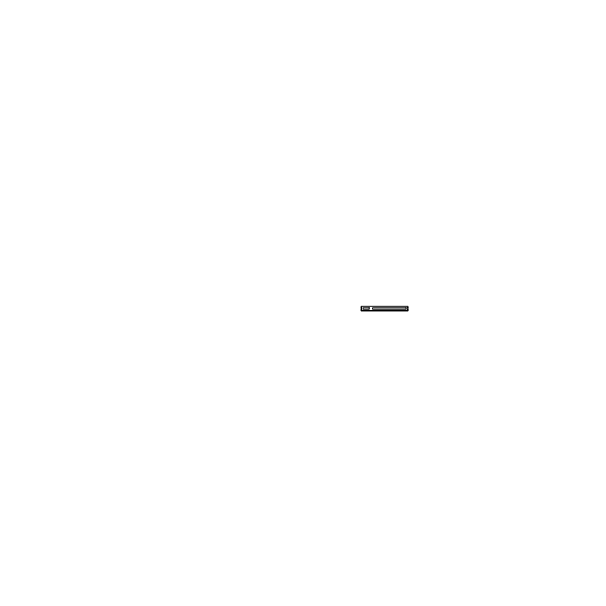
<?xml version="1.0" encoding="UTF-8"?>
<svg xmlns="http://www.w3.org/2000/svg" width="606" height="606" viewBox="0 0 606 606"><rect width="100%" height="100%" fill="white"/><g stroke="black" fill="none" stroke-linecap="round" stroke-linejoin="round"><path stroke-width="0.91" d="M361.161 307.78L361.744 307.78M407.437 307.78L407.952 307.78M361.161 309.257L361.744 309.257M407.437 309.257L407.952 309.257M361.161 310.734L407.952 310.734L407.952 306.303L361.161 306.303L361.161 310.787L407.952 310.787M369.213 307.78L363.1 307.78L363.1 309.257L369.213 309.257L369.213 307.78M406.118 307.78L372.576 307.78L372.576 309.257L406.118 309.257L406.118 307.78"/></g></svg>
